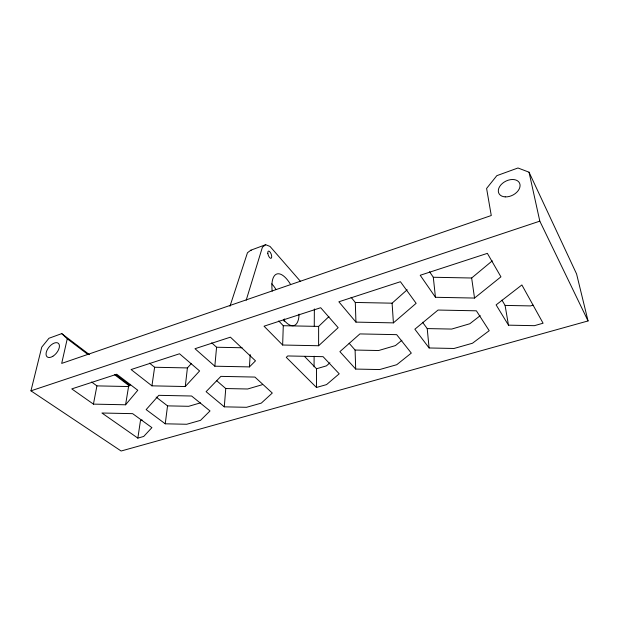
<?xml version="1.0" encoding="UTF-8"?>
<svg xmlns="http://www.w3.org/2000/svg" width="619" height="619" viewBox="0 0 619 619"><rect width="100%" height="100%" fill="white"/><g stroke="black" fill="none" stroke-linecap="round" stroke-linejoin="round"><path stroke-width="0.93" d="M318.615 345.742L338.16 327.675L320.681 307.72L264.034 326.198L282.643 345.023L318.615 345.742L318.63 326.414L328.921 316.595M316.471 387.471L286.28 357.349L287.734 355.956L323.079 356.676L339.212 373.806L326.553 384.608L316.471 387.471L316.526 368.762L304.656 356.544M314.065 366.827L314.119 356.211M314.266 326.298L314.351 308.935M282.643 345.023L283.278 325.71L278.712 320.944M249.434 366.905L255.492 360.854L230.415 337.162L194.993 348.714L214.832 366.2L249.434 366.905L250.192 354.571M224.287 406.838L206.096 391.672L220.898 376.375L254.912 377.072L272.29 393.042L261.311 403.108L246.524 407.302L224.287 406.838L225.757 388.539L216.673 380.708M214.832 366.2L216.573 347.244L211.706 342.818M185.267 386.527L199.604 370.951L179.51 353.766L131.089 369.551L151.934 385.846L185.267 386.527L187.41 367.926L191.279 363.608M165.242 423.806L146.154 409.608L158.82 395.332L191.604 396.013L210.019 410.939L200.517 420.347L186.714 424.263L165.242 423.806L167.54 405.871L156.135 397.073M151.934 385.846L154.618 367.253L149.504 363.121M137.844 438.113L101.911 413.012L132.636 413.654L151.91 427.636L143.724 436.449L137.844 438.113L140.482 420.471L142.138 419.984M125.58 404.787L137.782 390.264L116.728 374.24L71.765 388.902L93.43 404.122L125.58 404.787L128.574 386.535L130.385 384.322M93.43 404.122L96.92 385.885L91.612 382.024M61.738 333.618L67.254 338.794L61.691 363.407L491.269 215.52L486.596 188.447L496.825 175.664L517.971 167.989L529.036 172.19L576.575 273.938L588.05 320.944L121.138 451.011L30.95 390.837L41.736 347.158L48.963 338.26L61.738 333.618L89.391 354.625M246.184 300.238L262.41 247.205L265.667 244.698L270.023 246.432L300.463 281.351M229.966 306.258L247.461 252.745L250.842 250.2L265.667 244.698M351.097 297.313L355.298 302.451L392.09 303.178L407.178 289.762M329.904 362.804L326.445 365.852L316.526 368.762M393.413 322.87L416.138 303.325L400.423 281.715L338.856 301.793L355.948 322.12L393.413 322.87L392.09 303.178M429.547 271.702L433.3 277.258L471.647 278.008L492.291 260.839M401.886 340.272L395.456 345.58L378.642 350.524L355.097 350.045L349.108 343.236M474.533 298.056L500.933 276.832L487.37 253.364L420.208 275.269L435.459 297.29L474.533 298.056L471.647 278.008M480.243 315.651L469.813 323.745L451.684 329.068L427.218 328.581L422.514 322.22M30.95 390.837L539.814 221.153L588.05 320.944M200.494 402.845L188.702 406.304L167.54 405.871M262.224 384.716L247.654 388.995L225.757 388.539M533.106 305.159L530.553 305.91L505.089 305.407L501.955 300.145M508.47 325.161L534.398 325.679L543.087 323.211L521.879 284.957L496.121 304.896L508.47 325.161L505.089 305.407M283.278 325.71L318.63 326.414M429.099 347.971L453.998 348.474L472.475 343.236L489.211 330.693L476.382 310.808L438.051 310.049L414.862 329.207L429.099 347.971L427.218 328.581M216.573 347.244L242.091 347.762M355.693 369.071L379.64 369.558L396.748 364.707L411.31 353.085L396.678 334.655L359.902 333.92L339.893 351.646L355.693 369.071L355.097 350.045M154.618 367.253L187.41 367.926M96.92 385.885L128.574 386.535M250.842 250.2L251.237 250.347M67.254 338.794L87.89 354.447M114.631 374.735L129.154 385.745M115.513 374.472L130.106 385.552M529.036 172.19L539.814 221.153M433.3 277.258L435.459 297.29M355.298 302.451L355.948 322.12M299.054 314.119A27.166 11.041 71.4 0 1 283.463 319.551M272.205 291.178A27.166 11.041 71.4 0 1 276.647 274.055A27.166 11.041 71.4 0 1 290.489 284.307M271.795 283.812A26.942 11.413 71.4 0 1 275.896 289.328M284.338 318.917A26.942 11.413 71.4 0 1 284.167 321.307M505.212 196.881A11.544 7.799 -26.9 0 0 519.96 184.315A11.544 7.799 -26.9 0 0 502.411 183.402A11.544 7.799 -26.9 0 0 505.212 196.881M267.826 253.333A3.822 1.548 69.9 0 0 271.037 258.309A3.822 1.548 69.9 0 0 270.379 252.498A3.822 1.548 69.9 0 0 267.826 253.333M52.847 356.289A8.79 4.774 -50.5 0 0 58.48 343.429A8.79 4.774 -50.5 0 0 46.889 350.524A8.79 4.774 -50.5 0 0 52.847 356.289"/></g></svg>
